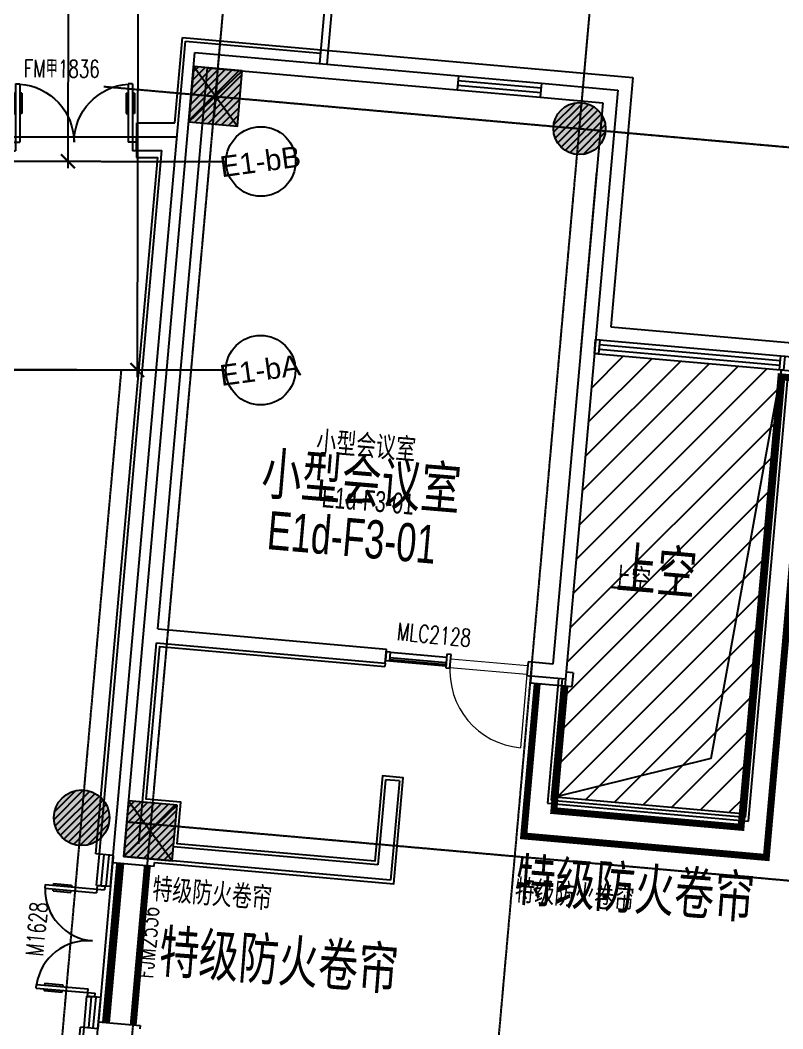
# Model space of a CAD drawing. Header units: millimetres. Extents: x -174040 to 151923, y -227569 to 142020.
# Drawn here: x -67933 to -56973, y 16365 to 30864 of the extents above; entities that cross this region are included whole.
import ezdxf
from ezdxf.enums import TextEntityAlignment as Align

# ---------------------------------------------------------------- set-up
doc = ezdxf.new("R2010")
doc.units = ezdxf.units.MM
doc.header["$LTSCALE"] = 5
for name, pattern in [('E-RG-1F$0$$0$DOTE', [2.42, 2, -0.2, 0.02, -0.2]), ('E2-RI-3F$0$DASHED', [0.75, 0.5, -0.25]), ('XRE2$0$HIDDEN', [0.375, 0.25, -0.125])]:
    doc.linetypes.add(name, pattern=pattern)
for name, color, linetype in [('00外装饰面', 21, 'Continuous'), ('A—墙体', 7, 'Continuous'), ('A—楼梯、电梯、栏杆', 50, 'Continuous'), ('A—设备管丼、主管符号', 50, 'Continuous'), ('A—轴线、尺寸', 1, 'Continuous'), ('A—门窗', 135, 'Continuous'), ('E-COLS-F3$0$0S-COLS-HATCH', 8, 'Continuous'), ('E-COLS-F3$0$0S-COLS-HATCH-I', 8, 'Continuous'), ('E-COLS-F3$0$0S-COLS-LINE', 4, 'Continuous'), ('E-RG-2F$0$E-RG-1F$0$A-SYMB', 4, 'Continuous'), ('E-RG-2F-300xp$0$E-RG-1F$0$A-SYMB', 4, 'Continuous'), ('E1-RI-3F$0$A-STRS', 50, 'Continuous'), ('E1-RI-3F$0$A-SYMB-DOOR', 4, 'Continuous'), ('I—平面—填充01(线状)', 8, 'Continuous'), ('I—平面—文字', 40, 'Continuous'), ('I—平面—文字（放大1：100）', 40, 'XRE2$0$HIDDEN'), ('I—平面—消防设施', 10, 'Continuous'), ('I—平面—装饰面层线', 192, 'Continuous'), ('I—平面—踏步', 80, 'Continuous'), ('I—平面—门', 22, 'Continuous'), ('I—平面—门编号', 22, 'Continuous'), ('轴线100', 1, 'Continuous')]:
    doc.layers.add(name, color=color, linetype=linetype)
doc.layers.add('E1-RI-3F$0$A-DOOR', color=32, linetype='Continuous', lineweight=5)
doc.layers.add('E1-RI-3F$0$A-GLAZ-CWMG', color=3, linetype='Continuous', lineweight=5)
doc.styles.add('ARIAL', font='arial.ttf')
doc.styles.add('E1-RI-3F$0$ECADI-TXT', font='simplex.shx', dxfattribs={"bigfont": 'hztxt.shx'})
doc.styles.add('XD2008', font='SIMYOU.TTF', dxfattribs={"width": 0.7})
doc.dimstyles.new('200', dxfattribs={"dimscale": 200, "dimtxt": 2.5, "dimasz": 2, "dimexe": 1, "dimexo": 1, "dimgap": 0.8, "dimtad": 1, "dimdec": 0, "dimdsep": 46, "dimtxsty": 'ARIAL', "dimblk1": 'ARCHTICK', "dimblk2": 'ARCHTICK', "dimsah": 1, "dimcen": -0.9, "dimdle": 1, "dimclrd": 256, "dimclre": 256, "dimclrt": 40, "dimaunit": 1, "dimadec": 0, "dimazin": 0, "dimtfac": 0.35, "dimtdec": 0, "dimtix": 1, "dimtmove": 2, "dimatfit": 3, "dimldrblk": 'ARCHTICK', "dimfxl": 0, "dimtvp": 0.8, "dimtolj": 1, "dimtzin": 0, "dimarcsym": 0})
doc.dimstyles.new('副本 100', dxfattribs={"dimscale": 100, "dimtxt": 2.5, "dimasz": 2, "dimexe": 1, "dimexo": 1, "dimgap": 0.8, "dimtad": 1, "dimdec": 0, "dimdsep": 46, "dimtxsty": 'ARIAL', "dimblk1": 'ARCHTICK', "dimblk2": 'ARCHTICK', "dimsah": 1, "dimcen": -0.9, "dimdle": 1, "dimclrd": 256, "dimclre": 256, "dimclrt": 40, "dimaunit": 1, "dimadec": 0, "dimazin": 0, "dimtfac": 0.35, "dimtdec": 0, "dimtix": 1, "dimtmove": 2, "dimatfit": 3, "dimldrblk": 'ARCHTICK', "dimfxl": 0, "dimtvp": 0.8, "dimtolj": 1, "dimtzin": 0, "dimarcsym": 0})
pattern_1 = [(45, (0, 0), (-53.0330086, 53.0330086), [])]

# ---------------------------------------------------------------- blocks, each defined once
blk = doc.blocks.new('E-RG-2F$0$E-RG-1F$0$十字坐标点')
at = {"layer": 'E-RG-2F$0$E-RG-1F$0$A-SYMB'}
for points in [[(-98, 284), (98, -284)], [(-284, -98), (284, 98)]]:
    blk.add_lwpolyline(points, dxfattribs=at)
blk = doc.blocks.new('_ArchTick')
at = {"color": 0, "linetype": 'ByBlock', "const_width": 0.15}
blk.add_lwpolyline([(-0.5, -0.5), (0.5, 0.5)], dxfattribs=at)
blk = doc.blocks.new('*D253')
at = {"layer": 'A—轴线、尺寸', "linetype": 'ByBlock', "lineweight": -2}
for p, q in [((-65082, 30258), (-64729, 34243)), ((-64945, 34061), (-59318, 33562)), ((-59852, 29794), (-59499, 33779))]:
    blk.add_line(p, q, dxfattribs=at)
at = {"layer": 'Defpoints', "color": 0, "linetype": 'ByBlock'}
for p in [(-59517, 33580), (-65100, 30059), (-59870, 29595)]:
    blk.add_point(p, dxfattribs=at)
at = {"layer": 'A—轴线、尺寸', "linetype": 'ByBlock', "lineweight": -2, "xscale": 400, "yscale": 400, "zscale": 400}
for p, rotation in [((-64746, 34043), 174.9322288641356), ((-59517, 33580), 354.9322288641357)]:
    blk.add_blockref('_ArchTick', p, dxfattribs=dict(at, rotation=rotation))
at = {"layer": 'A—轴线、尺寸', "color": 40, "linetype": 'ByBlock', "insert": (-62095, 34225), "char_height": 500, "attachment_point": 5, "rotation": 354.9322, "style": 'ARIAL'}
blk.add_mtext('\\A1;5250', dxfattribs=at)
blk = doc.blocks.new('*D254')
at = {"layer": 'A—轴线、尺寸', "linetype": 'ByBlock', "lineweight": -2}
for p, q in [((-59852, 29794), (-59499, 33779)), ((-59716, 33597), (-53092, 33010)), ((-53627, 29242), (-53274, 33227))]:
    blk.add_line(p, q, dxfattribs=at)
at = {"layer": 'Defpoints', "color": 0, "linetype": 'ByBlock'}
for p in [(-53291, 33027), (-59870, 29595), (-53645, 29043)]:
    blk.add_point(p, dxfattribs=at)
at = {"layer": 'A—轴线、尺寸', "linetype": 'ByBlock', "lineweight": -2, "xscale": 400, "yscale": 400, "zscale": 400}
for p, rotation in [((-59517, 33580), 174.9322288641356), ((-53291, 33027), 354.9322288641357)]:
    blk.add_blockref('_ArchTick', p, dxfattribs=dict(at, rotation=rotation))
at = {"layer": 'A—轴线、尺寸', "color": 40, "linetype": 'ByBlock', "insert": (-56367, 33717), "char_height": 500, "attachment_point": 5, "rotation": 354.9322, "style": 'ARIAL'}
blk.add_mtext('\\A1;6250', dxfattribs=at)
blk = doc.blocks.new('*D261')
at = {"layer": 'A—轴线、尺寸', "linetype": 'ByBlock', "lineweight": -2}
for p, q in [((-65126, 29760), (-64640, 35239)), ((-64857, 35057), (6363, 28741)), ((5696, 23479), (6182, 28958))]:
    blk.add_line(p, q, dxfattribs=at)
at = {"layer": 'Defpoints', "color": 0, "linetype": 'ByBlock'}
for p in [(-65144, 29561), (6164, 28759), (5678, 23280)]:
    blk.add_point(p, dxfattribs=at)
at = {"layer": 'A—轴线、尺寸', "linetype": 'ByBlock', "lineweight": -2, "xscale": 400, "yscale": 400, "zscale": 400}
for p, rotation in [((-64658, 35039), 174.9322288641356), ((6164, 28759), 354.9322288641357)]:
    blk.add_blockref('_ArchTick', p, dxfattribs=dict(at, rotation=rotation))
at = {"layer": 'A—轴线、尺寸', "color": 40, "linetype": 'ByBlock', "insert": (-29210, 32313), "char_height": 500, "attachment_point": 5, "rotation": 354.9322, "style": 'ARIAL'}
blk.add_mtext('\\A1;71100', dxfattribs=at)
blk = doc.blocks.new('E1-RI-3F$0$MRY_CW-DOOR-1_ALUMINUM_-_1')
at = {"layer": 'E1-RI-3F$0$A-DOOR'}
blk.add_line((555, -13), (555, -1123), dxfattribs=at)
blk.add_arc((555, -13), 1110, 180, 270, dxfattribs=at)
blk = doc.blocks.new('XRE3')
at = {"layer": 'E-COLS-F3$0$0S-COLS-HATCH'}
for points in [[(11779037, -6179082), (11778340, -6179020), (11778269, -6179817), (11778967, -6179879)], [(11778101, -6189640), (11777404, -6189579), (11777333, -6190376), (11778030, -6190437)]]:
    blk.add_hatch(color=18, dxfattribs=at).paths.add_polyline_path(points)
h = blk.add_hatch(color=18, dxfattribs=at)
edge = h.paths.add_edge_path()
edge.add_arc((11783883, -6179913), 375, 0, 360)
h = blk.add_hatch(color=18, dxfattribs=at)
edge = h.paths.add_edge_path()
edge.add_arc((11776730, -6189820), 400, 0, 360)
at = {"layer": 'E-COLS-F3$0$0S-COLS-HATCH-I'}
h = blk.add_hatch(dxfattribs=at)
h.set_pattern_fill('ANSI31', color=256, scale=600, style=0)
h.set_pattern_definition(pattern_1)
h.paths.add_polyline_path([(11779037, -6179082), (11778340, -6179020), (11778269, -6179817), (11778967, -6179879)])
h = blk.add_hatch(dxfattribs=at)
h.set_pattern_fill('ANSI31', color=256, scale=600, style=0)
h.set_pattern_definition(pattern_1)
edge = h.paths.add_edge_path()
edge.add_arc((11783883, -6179913), 375, 0, 360)
h = blk.add_hatch(dxfattribs=at)
h.set_pattern_fill('ANSI31', color=256, scale=600, style=0)
h.set_pattern_definition([(45, (-149.41, 13.25), (-53.0330086, 53.0330086), [])])
edge = h.paths.add_edge_path()
edge.add_arc((11776730, -6189820), 400, 0, 360)
h = blk.add_hatch(dxfattribs=at)
h.set_pattern_fill('ANSI31', color=256, scale=600, style=0)
h.set_pattern_definition([(45, (-8.83, -99.61), (-53.0330086, 53.0330086), [])])
h.paths.add_polyline_path([(11778101, -6189640), (11777404, -6189579), (11777333, -6190376), (11778030, -6190437)])
at = {"layer": 'Defpoints'}
for p, q in [((11778340, -6179020), (11778967, -6179879)), ((11778269, -6179817), (11779037, -6179082)), ((11777333, -6190376), (11778101, -6189640)), ((11777404, -6189579), (11778030, -6190437))]:
    blk.add_line(p, q, dxfattribs=at)
at = {"layer": 'E-COLS-F3$0$0S-COLS-LINE', "color": 255}
for points in [[(11779037, -6179082), (11778340, -6179020), (11778269, -6179817), (11778967, -6179879)], [(11778101, -6189640), (11777404, -6189579), (11777333, -6190376), (11778030, -6190437)]]:
    blk.add_lwpolyline(points, close=True, dxfattribs=at)
for centre, radius in [((11783883, -6179913), 375), ((11776730, -6189820), 400)]:
    blk.add_circle(centre, radius, dxfattribs=at)
blk = doc.blocks.new('E1-RI-3F$0$ECADI-TAG-DOOR')
blk = doc.blocks.new('E1-RI-3F$0$$DORLIB2D$00000011')
for p, q in [((-0.4667, 0.4709), (-0.4667, -0.0625)), ((-0.4667, 0.4709), (-0.4333, 0.4709)), ((-0.4333, 0.4709), (-0.4333, 0.0042)), ((0.4333, 0.4709), (0.4333, 0.0042)), ((0.4667, 0.4709), (0.4333, 0.4709)), ((0.4667, 0.4709), (0.4667, -0.0625)), ((-0.4833, 0.3962), (-0.4833, 0.2346)), ((-0.4833, 0.3962), (-0.4667, 0.3962)), ((-0.4167, 0.3962), (-0.4333, 0.3962)), ((-0.4167, 0.3962), (-0.4167, 0.2346)), ((0.4167, 0.3962), (0.4167, 0.2346)), ((0.4167, 0.3962), (0.4333, 0.3962)), ((0.4833, 0.3962), (0.4667, 0.3962)), ((0.4833, 0.3962), (0.4833, 0.2346)), ((-0.4833, 0.2346), (-0.4667, 0.2346)), ((-0.4167, 0.2346), (-0.4333, 0.2346)), ((0.4167, 0.2346), (0.4333, 0.2346)), ((0.4833, 0.2346), (0.4667, 0.2346)), ((-0.5, 0.0042), (-0.4333, 0.0042)), ((-0.5, 0.0042), (-0.5, -0.0625)), ((0.5, 0.0042), (0.4333, 0.0042)), ((0.5, 0.0042), (0.5, -0.0625)), ((-0.5, -0.0625), (-0.4667, -0.0625)), ((0.5, -0.0625), (0.4667, -0.0625))]:
    blk.add_line(p, q)
for centre, start, end in [((-0.4667, 0.0042), 0, 85.90396), ((0.4667, 0.0042), 94.09604, 180)]:
    blk.add_arc(centre, 0.4667, start, end)
blk = doc.blocks.new('E-RG-2F-300xp$0$E-RG-1F$0$十字坐标点')
at = {"layer": 'E-RG-2F-300xp$0$E-RG-1F$0$A-SYMB'}
for points in [[(-98, 284), (98, -284)], [(-284, -98), (284, 98)]]:
    blk.add_lwpolyline(points, dxfattribs=at)
blk = doc.blocks.new('*D441')
at = {"layer": 'Defpoints', "color": 0, "linetype": 'ByBlock'}
for p in [(-189337, 39858), (-189349, 29358), (-187764, 29356)]:
    blk.add_point(p, dxfattribs=at)
at = {"layer": '轴线100', "linetype": 'ByBlock', "lineweight": -2}
for p, q in [((-187751, 39956), (-187764, 29256)), ((-189237, 39858), (-187652, 39856)), ((-189249, 29358), (-187664, 29356))]:
    blk.add_line(p, q, dxfattribs=at)
at = {"layer": '轴线100', "linetype": 'ByBlock', "lineweight": -2, "xscale": 200, "yscale": 200, "zscale": 200}
for p, rotation in [((-187752, 39856), 89.93222881953983), ((-187764, 29356), 269.9322288195398)]:
    blk.add_blockref('_ArchTick', p, dxfattribs=dict(at, rotation=rotation))
at = {"layer": '轴线100', "color": 40, "linetype": 'ByBlock', "insert": (-187991, 34607), "char_height": 300, "attachment_point": 5, "rotation": 89.9322, "style": 'ARIAL'}
blk.add_mtext('\\A1;10500', dxfattribs=at)
blk = doc.blocks.new('*D469')
at = {"layer": 'Defpoints', "color": 0, "linetype": 'ByBlock'}
for p in [(-189837, 39859), (-189853, 26359), (-186768, 26355)]:
    blk.add_point(p, dxfattribs=at)
at = {"layer": '轴线100', "linetype": 'ByBlock', "lineweight": -2}
for p, q in [((-186751, 39955), (-186768, 26255)), ((-189737, 39859), (-186652, 39855)), ((-189753, 26359), (-186668, 26355))]:
    blk.add_line(p, q, dxfattribs=at)
at = {"layer": '轴线100', "linetype": 'ByBlock', "lineweight": -2, "xscale": 200, "yscale": 200, "zscale": 200}
for p, rotation in [((-186752, 39855), 89.93222881953983), ((-186768, 26355), 269.9322288195398)]:
    blk.add_blockref('_ArchTick', p, dxfattribs=dict(at, rotation=rotation))
at = {"layer": '轴线100', "color": 40, "linetype": 'ByBlock', "insert": (-186993, 33105), "char_height": 300, "attachment_point": 5, "rotation": 89.9322, "style": 'ARIAL'}
blk.add_mtext('\\A1;13500', dxfattribs=at)
blk = doc.blocks.new('*D524')
at = {"layer": 'Defpoints', "color": 0, "linetype": 'ByBlock'}
for p in [(-180034, 34100), (-185617, 30579), (-180387, 30115)]:
    blk.add_point(p, dxfattribs=at)
at = {"layer": '轴线100', "linetype": 'ByBlock', "lineweight": -2}
for p, q in [((-185608, 30679), (-185255, 34663)), ((-185363, 34572), (-179934, 34091)), ((-180379, 30215), (-180025, 34199))]:
    blk.add_line(p, q, dxfattribs=at)
at = {"layer": '轴线100', "linetype": 'ByBlock', "lineweight": -2, "xscale": 200, "yscale": 200, "zscale": 200}
for p, rotation in [((-185264, 34563), 174.9322288766972), ((-180034, 34100), 354.9322288766971)]:
    blk.add_blockref('_ArchTick', p, dxfattribs=dict(at, rotation=rotation))
at = {"layer": '轴线100', "color": 40, "linetype": 'ByBlock', "insert": (-182628, 34564), "char_height": 300, "attachment_point": 5, "rotation": 354.9322, "style": 'ARIAL'}
blk.add_mtext('\\A1;5250', dxfattribs=at)
blk = doc.blocks.new('*D525')
at = {"layer": 'Defpoints', "color": 0, "linetype": 'ByBlock'}
for p in [(-173809, 33548), (-180387, 30115), (-174162, 29563)]:
    blk.add_point(p, dxfattribs=at)
at = {"layer": '轴线100', "linetype": 'ByBlock', "lineweight": -2}
for p, q in [((-180379, 30215), (-180025, 34199)), ((-180134, 34109), (-173709, 33539)), ((-174153, 29663), (-173800, 33647))]:
    blk.add_line(p, q, dxfattribs=at)
at = {"layer": '轴线100', "linetype": 'ByBlock', "lineweight": -2, "xscale": 200, "yscale": 200, "zscale": 200}
for p, rotation in [((-180034, 34100), 174.9322288766972), ((-173809, 33548), 354.9322288766971)]:
    blk.add_blockref('_ArchTick', p, dxfattribs=dict(at, rotation=rotation))
at = {"layer": '轴线100', "color": 40, "linetype": 'ByBlock', "insert": (-176901, 34056), "char_height": 300, "attachment_point": 5, "rotation": 354.9322, "style": 'ARIAL'}
blk.add_mtext('\\A1;6250', dxfattribs=at)
blk = doc.blocks.new('*D532')
at = {"layer": 'Defpoints', "color": 0, "linetype": 'ByBlock'}
for p in [(-185661, 30081), (-114353, 29279), (-114839, 23800)]:
    blk.add_point(p, dxfattribs=at)
at = {"layer": '轴线100', "linetype": 'ByBlock', "lineweight": -2}
for p, q in [((-185652, 30181), (-185166, 35659)), ((-185275, 35568), (-114254, 29270)), ((-114830, 23900), (-114344, 29379))]:
    blk.add_line(p, q, dxfattribs=at)
at = {"layer": '轴线100', "linetype": 'ByBlock', "lineweight": -2, "xscale": 200, "yscale": 200, "zscale": 200}
for p, rotation in [((-185175, 35559), 174.9322288766972), ((-114353, 29279), 354.9322288766971)]:
    blk.add_blockref('_ArchTick', p, dxfattribs=dict(at, rotation=rotation))
at = {"layer": '轴线100', "color": 40, "linetype": 'ByBlock', "insert": (-149744, 32651), "char_height": 300, "attachment_point": 5, "rotation": 354.9322, "style": 'ARIAL'}
blk.add_mtext('\\A1;71100', dxfattribs=at)
blk = doc.blocks.new('*D568')
at = {"layer": 'Defpoints', "color": 0, "linetype": 'ByBlock'}
for p in [(-190981, 26360), (-186995, 26355), (-189827, -651), (-190675, -2683), (-189593, -2939)]:
    blk.add_point(p, dxfattribs=at)
at = {"layer": '轴线100', "linetype": 'ByBlock', "lineweight": -2}
blk.add_arc((-190558, -13824), 13193, 84.9322, 90.6028, dxfattribs=at)
at = {"layer": '轴线100', "linetype": 'ByBlock', "lineweight": -2, "xscale": 200, "yscale": 200, "zscale": 200}
for p, rotation in [((-190697, -632), 180.6028049633473), ((-189393, -683), 354.9322288702156)]:
    blk.add_blockref('_ArchTick', p, dxfattribs=dict(at, rotation=rotation))
at = {"layer": '轴线100', "color": 40, "linetype": 'ByBlock', "insert": (-190035, -408), "char_height": 300, "attachment_point": 5, "rotation": 357.7675, "style": 'ARIAL'}
blk.add_mtext('\\A1;6°', dxfattribs=at)
blk = doc.blocks.new('A$C1C9D1350')
at = {"layer": '轴线100', "linetype": 'E-RG-1F$0$$0$DOTE'}
for p, q in [((-188573.2, -2762.9), (-185024.4, 37262)), ((-183370.7, -3530.8), (-179831.1, 36390.6)), ((-187247.4, 30431.7), (-106850.9, 23302.1)), ((-229771.3, 29405.7), (-185491.4, 29353.3)), ((-185495, 26353.3), (-244759.4, 26423.4)), ((-189592.8, -2939.4), (-186995, 26355.1)), ((-186918.7, 19861.4), (-107778.4, 12843.2))]:
    blk.add_line(p, q, dxfattribs=at)
at = {"layer": '轴线100', "linetype": 'ByBlock'}
for centre in [(-184991.4, 29353.3), (-184995, 26353.3)]:
    blk.add_circle(centre, 500, dxfattribs=at)
at = {"layer": '轴线100', "color": 40, "style": 'ARIAL'}
for s, p in [('E1-bB', (-184999.4, 29352.8)), ('E1-bA', (-185003, 26352.8))]:
    blk.add_text(s, height=300, rotation=7.78334, dxfattribs=at).set_placement(p, align=Align.MIDDLE_CENTER)
at = {"layer": '轴线100', "linetype": 'ByBlock'}
for base, p1, p2, angle, picture, middle in [((-186767.6, 26355.2), (-189836.6, 39858.8), (-189852.6, 26358.8), 89.93223, '*D469', (-186992.9, 33105.4)), ((-187764, 29356.4), (-189336.6, 39858.2), (-189349.1, 29358.2), 89.93223, '*D441', (-187991, 34606.6)), ((-114353.3, 29278.9), (-185661.2, 30080.9), (-114839.1, 23800.4), 354.93223, '*D532', (-149743.7, 32651.5)), ((-180034.1, 34099.7), (-185616.9, 30579.1), (-180387.4, 30115.3), 354.93223, '*D524', (-182628.2, 34563.9)), ((-173808.5, 33547.6), (-180387.4, 30115.3), (-174161.8, 29563.2), 354.93223, '*D525', (-176900.7, 34055.9))]:
    dim = blk.add_linear_dim(base=base, p1=p1, p2=p2, angle=angle, dimstyle='副本 100', override={"dimtxt": 3}, dxfattribs=at)
    dim.commit()
    dim.dimension.update_dxf_attribs({"geometry": picture, "text_midpoint": middle})
dim = blk.add_angular_dim_2l(base=(-189826.8, -651.4), line1=((-190675.3, -2683.4), (-190980.8, 26359.8)), line2=((-189592.8, -2939.4), (-186995, 26355.1)), dimstyle='副本 100', override={"dimtxt": 3}, dxfattribs=at)
dim.commit()
dim.dimension.update_dxf_attribs({"geometry": '*D568', "text_midpoint": (-190035.1, -408.1)})

msp = doc.modelspace()

# ---------------------------------------------------------------- hatches: boundary and pattern name
at = {"layer": 'I—平面—填充01(线状)'}
h = msp.add_hatch(dxfattribs=at)
h.set_pattern_fill('ANSI31', color=256, scale=100, style=0)
h.set_pattern_definition([(45, (-11843778.7, 6209218.7), (-224.506403, 224.506403), [])])
h.paths.add_polyline_path([(-59680.4, 26073.9), (-60245.7, 19698.9), (-57556.2, 19460.4), (-56991.2, 25835.4)])

# ---------------------------------------------------------------- linework, layer by layer
for p, q in [((-66259.4, 29188.2), (-65678.8, 29188.2)), ((-66259.4, 28988.2), (-66259.4, 29188.2)), ((-66259.4, 28988.2), (-65897.4, 28988.2))]:
    msp.add_line(p, q)
at = {"layer": '00外装饰面', "linetype": 'ByBlock', "ltscale": 5}
for p, q in [((-65711.2, 29389), (-65602.5, 30614.9)), ((-65602.5, 30614.9), (-59128, 30040.3)), ((-59128, 30040.3), (-59445.9, 26454.6)), ((-66258.7, 29389), (-65711.2, 29389)), ((-66258.7, 29189), (-66258.7, 29389)), ((-59445.9, 26454.6), (-54266.5, 25995.3))]:
    msp.add_line(p, q, dxfattribs=at)
at = {"layer": 'A—墙体'}
for p, q in [((-66595.1, 18856.4), (-65557.1, 30560.5)), ((-65557.1, 30560.5), (-63614.8, 30388.3)), ((-66445.6, 18843.4), (-65421, 30397.8)), ((-65421, 30397.8), (-61635.8, 30062.2)), ((-65954.9, 22112.4), (-65239.4, 30181)), ((-65239.4, 30181), (-61653.5, 29863)), ((-60440.5, 29956.2), (-59344.8, 29859)), ((-60458.2, 29757), (-59561.7, 29677.5)), ((-59344.8, 29859), (-60095.5, 21392)), ((-59561.7, 29677.5), (-60277.1, 21608.9)), ((-66794.3, 18874.1), (-65897.4, 28988.2)), ((-59649.5, 28681.5), (-59879.6, 26086.7)), ((-57556.2, 19460.4), (-56991, 25835.4)), ((-65954.9, 22112.4), (-62668.1, 21820.9)), ((-66228.7, 19025), (-65972.6, 21913.2)), ((-65972.6, 21913.2), (-62685.8, 21621.7)), ((-62685.8, 21621.7), (-62668.1, 21820.9)), ((-60277.1, 21608.9), (-60575.5, 21635.3)), ((-60579.1, 21594.9), (-60593.2, 21436.1)), ((-60095.5, 21392), (-60593.2, 21436.1)), ((-60095.5, 21392), (-60245.7, 19698.9)), ((-62682.8, 19945.2), (-62791.4, 18720.1)), ((-62483.6, 19927.6), (-62682.8, 19945.2)), ((-62483.6, 19927.6), (-62609.9, 18503.3)), ((-60245.7, 19698.9), (-57556.2, 19460.4)), ((-66595, 18856.7), (-66794.3, 18874.3)), ((-66595.1, 18856.4), (-66794.3, 18874.1)), ((-62791.4, 18720.1), (-65730.5, 18980.8)), ((-62609.9, 18503.3), (-66445.6, 18843.4)), ((-66793, 16624.9), (-66776.1, 16814.6)), ((-67818.5, 5060.6), (-66815.9, 16366.2)), ((-67555.9, 10286.2), (-67015.1, 16383.9)), ((-66815.9, 16366.2), (-67015.1, 16383.9)), ((-66815.9, 16366.2), (-67015.1, 16383.9))]:
    msp.add_line(p, q, dxfattribs=at)
at = {"layer": 'A—楼梯、电梯、栏杆'}
for p, q in [((-63628, 30238.8), (-63231.8, 34705.4)), ((-63628, 30238.8), (-63231.8, 34705.4)), ((-57510.8, 19406.2), (-56945.6, 25781.1)), ((-57465.4, 19352), (-56900.2, 25726.9)), ((-60195.1, 21400.8), (-60354.1, 19608.1)), ((-60145.3, 21396.4), (-60299.9, 19653.5)), ((-60354.1, 19608.1), (-57465.4, 19352)), ((-60299.9, 19653.5), (-57510.8, 19406.2)), ((-66454.1, 18743.8), (-66657.3, 16452.5))]:
    msp.add_line(p, q, dxfattribs=at)
msp.add_lwpolyline([(-67641.7, 43826.7), (-62363.7, 43358.5), (-63528.4, 30230)], dxfattribs=at)
msp.add_lwpolyline([(-67641.7, 43826.7), (-62363.7, 43358.5), (-63528.4, 30230)], dxfattribs=at)
at = {"layer": 'A—设备管丼、主管符号'}
msp.add_lwpolyline([(-60245.7, 19698.9), (-58001.9, 20256.2), (-56991.2, 25835.4)], dxfattribs=at)
at = {"layer": 'A—轴线、尺寸', "linetype": 'E-RG-1F$0$$0$DOTE'}
for p, q in [((-66308.8, 16421.6), (-64507.1, 36741.9)), ((-59895.8, 29305.5), (-59313.8, 35870.4)), ((-59895.8, 29305.5), (13666.4, 22782))]:
    msp.add_line(p, q, dxfattribs=at)
at = {"layer": 'A—门窗'}
for p, q in [((-61635.8, 30062.2), (-61653.5, 29863)), ((-61635.8, 30062.2), (-60440.5, 29956.2)), ((-61647.6, 29929.4), (-60452.3, 29823.4)), ((-61641.7, 29995.8), (-60446.4, 29889.8)), ((-60440.5, 29956.2), (-60458.2, 29757)), ((-61653.5, 29863), (-60458.2, 29757)), ((-59662.8, 26273.1), (-54284.2, 25796.1)), ((-59614.8, 26135), (-57015.2, 25904.4)), ((-59608.9, 26201.4), (-57009.3, 25970.8)), ((-59680.5, 26073.9), (-54301.9, 25596.9)), ((-62611.6, 21778.2), (-61804, 21706.6)), ((-62622.7, 21653.7), (-61815.1, 21582.1)), ((-62618.8, 21697), (-62621.1, 21671.7)), ((-62621.1, 21671.7), (-61813.5, 21600.1)), ((-61811.2, 21625.4), (-62618.8, 21697)), ((-61813.5, 21600.1), (-61811.2, 21625.4)), ((-60634.9, 21640.6), (-60652.6, 21441.4)), ((-60575.1, 21635.3), (-60634.9, 21640.6)), ((-60592.8, 21436.1), (-60575.1, 21635.3)), ((-60652.6, 21441.4), (-60592.8, 21436.1)), ((-66834, 18426), (-66794.3, 18874.3)), ((-66767.6, 18420.1), (-66727.8, 18868.4)), ((-66661.1, 18862.5), (-66700.9, 18414.2)), ((-66634.8, 18408.3), (-66595, 18856.7)), ((-66634.8, 18408.3), (-66834, 18426)), ((-67015.1, 16383.9), (-66975.3, 16832.2)), ((-66776.1, 16814.6), (-66975.3, 16832.2)), ((-66948.7, 16378), (-66908.9, 16826.4)), ((-66882.3, 16372.1), (-66842.5, 16820.5)), ((-66815.9, 16366.2), (-66776.1, 16814.6))]:
    msp.add_line(p, q, dxfattribs=at)
at = {"layer": 'A—门窗', "extrusion": (0, 0, -1)}
for p, q in [((-62671.4, 21783.5), (-62682.5, 21659)), ((-62611.6, 21778.2), (-62671.4, 21783.5)), ((-62622.7, 21653.7), (-62611.6, 21778.2)), ((-61800, 21752.1), (-61817.7, 21552.9)), ((-61740.2, 21746.8), (-61800, 21752.1)), ((-62682.5, 21659), (-62622.7, 21653.7)), ((-61757.9, 21547.6), (-61740.2, 21746.8)), ((-61817.7, 21552.9), (-61757.9, 21547.6))]:
    msp.add_line(p, q, dxfattribs=at)
at = {"layer": 'A—门窗'}
for points in [[(-59680.4, 26073.9), (-59662.8, 26273.1), (-59603, 26267.8), (-59620.7, 26068.6)], [(-57021.1, 25838), (-57003.4, 26037.2), (-56943.6, 26031.9), (-56961.3, 25832.7)]]:
    msp.add_lwpolyline(points, close=True, dxfattribs=at)
at = {"layer": 'E1-RI-3F$0$A-GLAZ-CWMG'}
for p, q in [((-59674.6, 26140.3), (-59674.5, 26140.3)), ((-59668.7, 26206.7), (-59668.6, 26206.7))]:
    msp.add_line(p, q, dxfattribs=at)
at = {"layer": 'E1-RI-3F$0$A-GLAZ-CWMG', "color": 8}
for p, q in [((-61745.7, 21684.6), (-60640.1, 21586.5)), ((-61756.8, 21560.1), (-60651.1, 21462))]:
    msp.add_line(p, q, dxfattribs=at)
at = {"layer": 'E1-RI-3F$0$A-STRS'}
msp.add_line((-66454.1, 18743.8), (-66657.3, 16452.5), dxfattribs=at)
at = {"layer": 'I—平面—消防设施', "linetype": 'E2-RI-3F$0$DASHED', "const_width": 100}
for points in [[(-60104.4, 21292.4), (-60263.3, 19500.2), (-57573.8, 19261.8), (-56999.7, 25736.3), (-54360.5, 25502.3)], [(-60502.8, 21327.7), (-60697.1, 19137.1), (-57210.7, 18828), (-56636.6, 25302.6), (-54395.8, 25103.9)], [(-66504.1, 18748.2), (-66707.1, 16457)], [(-66105.6, 18712.9), (-66308.6, 16421.6)]]:
    msp.add_lwpolyline(points, dxfattribs=at)
at = {"layer": 'I—平面—装饰面层线'}
for p, q in [((-66844.1, 18878.5), (-65956.4, 28888.2)), ((-66259.4, 28988.2), (-66259.4, 28888.2)), ((-65947.5, 28988.2), (-65947.2, 28992.6)), ((-62685.8, 21621.7), (-62690.2, 21571.9)), ((-59987.1, 21482.8), (-60086.7, 21491.6)), ((-59987.1, 21482.8), (-60004.8, 21283.5)), ((-60592.8, 21436.1), (-60601.6, 21336.5)), ((-66794.3, 18874.3), (-66844.1, 18878.8)), ((-66594.7, 18856.6), (-66603.7, 18757)), ((-66603.7, 18757), (-66006, 18704.1)), ((-66006, 18704.1), (-66001.6, 18753.8)), ((-67601.7, 10335.5), (-67064.9, 16388.3)), ((-67015.1, 16383.9), (-67064.9, 16388.3)), ((-66816, 16366.2), (-66807.1, 16465.8)), ((-66807.1, 16465.8), (-66209, 16412.8)), ((-66209, 16412.8), (-66213.5, 16363))]:
    msp.add_line(p, q, dxfattribs=at)
for points in [[(-66259.4, 28888.2), (-65956.4, 28888.2)], [(-66001.6, 18753.8), (-62564.5, 18449), (-62429.4, 19972.9), (-62728.2, 19999.4), (-62836.8, 18774.4), (-65676.3, 19026.2), (-65623.3, 19623.6), (-66121.5, 19667.8), (-65927.2, 21858.9), (-62690.2, 21571.9)], [(-60601.6, 21336.5), (-60004.8, 21283.5)]]:
    msp.add_lwpolyline(points, dxfattribs=at)
at = {"layer": 'I—平面—踏步'}
msp.add_line((-66594.7, 18856.6), (-66816, 16366.2), dxfattribs=at)
at = {"layer": 'I—平面—门'}
msp.add_line((-68059.4, 29188.2), (-66259.4, 29188.2), dxfattribs=at)

# ---------------------------------------------------------------- block references
at = {"layer": 'A—门窗'}
msp.add_blockref('XRE3', (-11843778.7, 6209218.7), dxfattribs=at)
at = {"layer": 'Defpoints', "color": 1, "rotation": 335.9498730248836}
for name in ['E-RG-2F$0$E-RG-1F$0$十字坐标点', 'E-RG-2F-300xp$0$E-RG-1F$0$十字坐标点']:
    msp.add_blockref(name, (-65125.3, 29769.3), dxfattribs=at)
at = {"layer": 'I—平面—门', "xscale": -1800, "yscale": 1800, "zscale": 1800}
msp.add_blockref('E1-RI-3F$0$$DORLIB2D$00000011', (-67159.4, 29100.6), dxfattribs=at)
at = {"layer": 'I—平面—门', "rotation": 354.9322288633572}
msp.add_blockref('E1-RI-3F$0$MRY_CW-DOOR-1_ALUMINUM_-_1', (-61198.4, 21573.3), dxfattribs=at)
at = {"layer": 'I—平面—门', "xscale": 1599.999999999999, "yscale": 1599.999999999999, "zscale": -1600, "rotation": 84.9331502315145}
msp.add_blockref('E1-RI-3F$0$$DORLIB2D$00000011', (-66888.6, 17627.9), dxfattribs=at)
at = {"layer": 'I—平面—门编号'}
ref = msp.add_blockref('E1-RI-3F$0$ECADI-TAG-DOOR', (-66563.9, 29309.1), dxfattribs=dict(at, xscale=100.0000000022703, yscale=100.0000000022703, zscale=100.0000000022703, rotation=359.7447720100855))
ref.add_attrib('门窗主编号1', 'FM甲1836', dxfattribs={"layer": 'E1-RI-3F$0$A-SYMB-DOOR', "height": 250, "rotation": 359.74477, "style": 'E1-RI-3F$0$ECADI-TXT', "width": 0.7}).set_placement((-66790.6, 30038.6), align=Align.RIGHT)
ref = msp.add_blockref('E1-RI-3F$0$ECADI-TAG-DOOR', (-61305.2, 21109.2), dxfattribs=dict(at, xscale=100.0000000022704, yscale=100.0000000022704, zscale=100.0000000022704, rotation=354.6769983313162))
ref.add_attrib('门窗主编号1', 'MLC2128', dxfattribs={"layer": 'E1-RI-3F$0$A-SYMB-DOOR', "height": 250, "rotation": 354.677, "style": 'E1-RI-3F$0$ECADI-TXT', "width": 0.7}).set_placement((-61466.6, 21855.8), align=Align.RIGHT)
ref = msp.add_blockref('E1-RI-3F$0$ECADI-TAG-DOOR', (-66788.6, 18335.2), dxfattribs=dict(at, xscale=100.0000000022703, yscale=100.0000000022703, zscale=100.0000000022703, rotation=84.67699833131618))
ref.add_attrib('门窗主编号1', 'M1628', dxfattribs={"layer": 'E1-RI-3F$0$A-SYMB-DOOR', "height": 250, "rotation": 84.677, "style": 'E1-RI-3F$0$ECADI-TXT', "width": 0.7}).set_placement((-67535.2, 18173.8), align=Align.RIGHT)
ref = msp.add_blockref('E1-RI-3F$0$ECADI-TAG-DOOR', (-65187.6, 18276.3), dxfattribs=dict(at, xscale=100.0000000022702, yscale=100.0000000022702, zscale=100.0000000022702, rotation=84.93142103862607))
ref.add_attrib('门窗主编号1', 'FJM2536', dxfattribs={"layer": 'E1-RI-3F$0$A-SYMB-DOOR', "height": 250, "rotation": 84.93142, "style": 'E1-RI-3F$0$ECADI-TXT', "width": 0.7}).set_placement((-65933.5, 18111.5), align=Align.RIGHT)
at = {"layer": '轴线100'}
msp.add_blockref('A$C1C9D1350', (120517.4, -520.6), dxfattribs=at)

# ---------------------------------------------------------------- texts
at = {"layer": 'I—平面—文字', "linetype": 'ByBlock', "style": 'XD2008', "width": 0.7}
for s, height, rotation, p in [('小型会议室', 600, 355.17739, (-64480.5, 24063.7, 0)), ('E1d-F3-01', 550, 354.96078, (-64400.8, 23262.5)), (' 上空', 600, 355.17739, (-59533.2, 22718.5, 0)), ('特级防火卷帘', 600, 355.56704, (-60835.2, 18218.9, 0)), ('特级防火卷帘', 600, 355.56704, (-65953.4, 17188.4, 0))]:
    msp.add_text(s, height=height, rotation=rotation, dxfattribs=at).set_placement(p)
at = {"layer": 'I—平面—文字（放大1：100）', "linetype": 'ByBlock', "style": 'XD2008', "width": 0.7}
for s, p in [('小型会议室', (-63687.4, 24666.3, 0)), ('E1d-F3-01', (-63607.6, 23865.1)), (' 上空', (-59533.2, 22718.5, 0)), ('特级防火卷帘', (-66041.6, 18237.5, 0)), ('特级防火卷帘', (-60835.2, 18218.9, 0))]:
    msp.add_text(s, height=300, rotation=355.17739, dxfattribs=at).set_placement(p)

# ---------------------------------------------------------------- dimensions: what is measured, and where the dimension line sits
at = {"layer": 'A—轴线、尺寸', "linetype": 'ByBlock'}
for base, p1, p2, picture, middle in [((6164.1, 28758.8), (-65143.8, 29560.8), (5678.2, 23280.2), '*D261', (-29210.3, 32312.7)), ((-59516.7, 33579.6), (-65099.6, 30058.9), (-59870.1, 29595.2), '*D253', (-62094.8, 34225.1)), ((-53291.2, 33027.5), (-59870.1, 29595.2), (-53644.5, 29043.1), '*D254', (-56367.3, 33717.2))]:
    dim = msp.add_linear_dim(base=base, p1=p1, p2=p2, angle=354.93223, dimstyle='200', dxfattribs=at)
    dim.commit()
    dim.dimension.update_dxf_attribs({"geometry": picture, "text_midpoint": middle})

doc.saveas('drawing.dxf')
